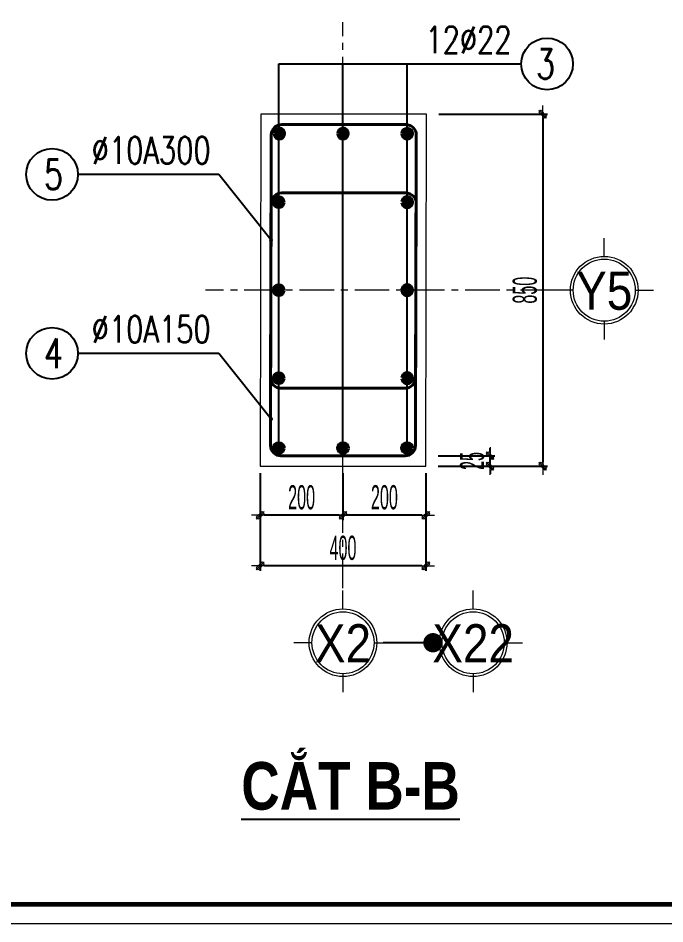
# Model space of a CAD drawing. Header units: inches. Extents: x 541671 to 837720, y 76128 to 1008472.
# Drawn here: x 615466 to 617809, y 355051 to 358332 of the extents above; entities that cross this region are included whole.
import ezdxf
from ezdxf.enums import TextEntityAlignment as Align

# ---------------------------------------------------------------- set-up
doc = ezdxf.new("R2010")
doc.units = ezdxf.units.IN
doc.header["$MEASUREMENT"] = 0
doc.header["$PDMODE"] = 32
doc.header["$PDSIZE"] = -1
doc.linetypes.add('CENTERX2', pattern=[4, 2.5, -0.5, 0.5, -0.5])
doc.linetypes.add('DASHDOT', pattern=[1, 0.5, -0.25, 0, -0.25])
doc.layers.get('0').update_dxf_attribs({"lineweight": 18})
for name, color, linetype, lineweight in [('EG Net thay', 7, 'Continuous', 20), ('EG Text2', 7, 'Continuous', 25), ('ISO', 153, 'Continuous', 15), ('KICHTHUOC', 4, 'Continuous', 18), ('LC Dim', 8, 'Continuous', 18), ('LC ISO', 153, 'Continuous', 13), ('LC Net dam2', 6, 'Continuous', 40), ('LC Net dam3', 1, 'Continuous', 60), ('LC Net thay', 7, 'Continuous', 25), ('LC Net truc', 79, 'DASHDOT', 13), ('LC Text1', 3, 'Continuous', 20), ('LC Text2', 7, 'Continuous', 25)]:
    doc.layers.add(name, color=color, linetype=linetype, lineweight=lineweight)
doc.layers.add('Khungten_LCDI', color=7, linetype='Continuous')
doc.styles.add('EG 1', font='VHAVANB_2.TTF')
doc.styles.add('HOATBIF', font='hoatbif.shx', dxfattribs={"width": 0.5})
doc.styles.add('Khungten', font='VHAVAN_2.TTF', dxfattribs={"width": 0.8, "height": 5000})
doc.styles.add('LC 1', font='VHAVANB_2.TTF')
doc.styles.add('LC 3', font='vnsimli.shx', dxfattribs={"width": 0.75})
doc.styles.add('LC3', font='VHARIALB_3.TTF', dxfattribs={"width": 0.8})
doc.styles.add('Title', font='VHAVAN_2.TTF', dxfattribs={"width": 0.8})
doc.dimstyles.new('Copy of 1-100(1-35)', dxfattribs={"dimscale": 35, "dimtxt": 2.5, "dimasz": 0.3, "dimexe": 1, "dimexo": 1, "dimgap": 0.8, "dimtad": 1, "dimdec": 0, "dimzin": 0, "dimdsep": 46, "dimtxsty": 'HOATBIF', "dimblk1": 'DOT', "dimblk2": 'DOT', "dimsah": 1, "dimcen": -0.1, "dimdle": 1, "dimclrd": 256, "dimclre": 256, "dimclrt": 4, "dimadec": 3, "dimazin": 2, "dimtfac": 0.333333, "dimtdec": 0, "dimtix": 1, "dimtmove": 2, "dimatfit": 3, "dimldrblk": 'DOT', "dimfxl": 1, "dimtvp": 0.833333, "dimtolj": 1, "dimtzin": 0, "dimarcsym": 0})
doc.dimstyles.new('Copy of 1-35', dxfattribs={"dimscale": 35, "dimtxt": 2.5, "dimasz": 0.4, "dimexe": 0.5, "dimexo": 0, "dimgap": 0.6, "dimtad": 1, "dimdec": 0, "dimzin": 0, "dimdsep": 46, "dimtxsty": 'HOATBIF', "dimblk1": 'DOT', "dimblk2": 'DOT', "dimsah": 1, "dimcen": -1, "dimdle": 1, "dimclrd": 256, "dimclre": 256, "dimclrt": 130, "dimadec": 0, "dimazin": 0, "dimtfac": 0.333333, "dimtdec": 0, "dimtix": 1, "dimtmove": 2, "dimatfit": 3, "dimldrblk": 'DOT', "dimfxl": 0.5, "dimtvp": 0.833333, "dimtolj": 1, "dimtzin": 12, "dimarcsym": 0})

# ---------------------------------------------------------------- blocks, each defined once
blk = doc.blocks.new('lcdi fix')
at = {"layer": 'Defpoints', "lineweight": 0}
blk.add_lwpolyline([(-1200, -14850), (-1200, 14850), (40800, 14850), (40800, -14850)], close=True, dxfattribs=at)
at = {"layer": 'Khungten_LCDI', "color": 5, "lineweight": 60}
blk.add_lwpolyline([(0, -14650), (0, 14650), (40600, 14650), (40600, -14650)], close=True, dxfattribs=at)
at = {"color": 7, "style": 'Khungten', "width": 0.8}
for tag, p in [('REVISION', (39498.8, -10746.3)), ('NGAYHT', (39546.1, -11609.4))]:
    blk.add_attdef(tag, text='', height=200, dxfattribs=at).set_placement(p, align=Align.CENTER)
at = {"layer": 'LC Text1', "style": 'Title', "width": 1.824646}
for tag, p, p2 in [('TENBANVE1', (36912.7, -8885.8), (40339.1, -8885.8)), ('TENBANVE2', (36912.7, -9562.5), (40339.1, -9562.5))]:
    blk.add_attdef(tag, text='', height=250, dxfattribs=at).set_placement(p, p2, align=Align.FIT)
at = {"layer": 'LC Text1', "style": 'Title', "width": 0.7}
blk.add_attdef('SOBANVE', text='', height=250, dxfattribs=at).set_placement((39562, -13896.2), align=Align.CENTER)
blk = doc.blocks.new('theptron1')
at = {"layer": 'LC Net dam3'}
for p, q in [((-0.5, 0), (0.5, 0)), ((-0.354, 0.354), (0.354, -0.354)), ((0.354, 0.354), (-0.354, -0.354)), ((0, 0.5), (0, -0.5))]:
    blk.add_line(p, q, dxfattribs=at)
blk.add_circle((0, 0), 0.5, dxfattribs=at)
blk = doc.blocks.new('DOT')
at = {"layer": 'KICHTHUOC', "color": 4}
blk.add_line((-1, -1), (1, 1), dxfattribs=at)
at = {"layer": 'KICHTHUOC'}
blk.add_line((-2.25, 0), (2.25, 0), dxfattribs=at)
at = {"layer": 'KICHTHUOC', "color": 4}
blk.add_lwpolyline([(0.5, 1), (-1, -0.5), (-0.5, -1), (1, 0.5)], close=True, dxfattribs=at)
blk = doc.blocks.new('*D451')
at = {"layer": 'Defpoints', "color": 0, "ltscale": 50, "transparency": 16777216}
for p in [(616642.9, 356684.1), (616942.9, 356684.1), (616642.9, 356531.5)]:
    blk.add_point(p, dxfattribs=at)
at = {"layer": 'LC Dim', "lineweight": -2, "ltscale": 50, "transparency": 16777216}
for p, q in [((616642.9, 356684.1), (616642.9, 356514)), ((616942.9, 356684.1), (616942.9, 356514)), ((616928.9, 356531.5), (616656.9, 356531.5))]:
    blk.add_line(p, q, dxfattribs=at)
at = {"layer": 'LC Dim', "lineweight": -2, "ltscale": 50, "transparency": 16777216, "xscale": 14, "yscale": 14, "zscale": 14, "rotation": 180}
blk.add_blockref('DOT', (616642.9, 356531.5), dxfattribs=at)
at = {"layer": 'LC Dim', "lineweight": -2, "ltscale": 50, "transparency": 16777216, "xscale": 14, "yscale": 14, "zscale": 14}
blk.add_blockref('DOT', (616942.9, 356531.5), dxfattribs=at)
at = {"layer": 'LC Dim', "color": 130, "ltscale": 50, "transparency": 16777216, "insert": (616792.9, 356596.2), "char_height": 87.5, "attachment_point": 5, "style": 'HOATBIF'}
blk.add_mtext('\\A1;200', dxfattribs=at)
blk = doc.blocks.new('*D452')
at = {"layer": 'Defpoints', "color": 0, "ltscale": 50, "transparency": 16777216}
for p in [(616342.9, 356684.1), (616642.9, 356684.1), (616342.9, 356531.5)]:
    blk.add_point(p, dxfattribs=at)
at = {"layer": 'LC Dim', "lineweight": -2, "ltscale": 50, "transparency": 16777216}
for p, q in [((616342.9, 356684.1), (616342.9, 356514)), ((616642.9, 356684.1), (616642.9, 356514)), ((616628.9, 356531.5), (616356.9, 356531.5))]:
    blk.add_line(p, q, dxfattribs=at)
at = {"layer": 'LC Dim', "lineweight": -2, "ltscale": 50, "transparency": 16777216, "xscale": 14, "yscale": 14, "zscale": 14, "rotation": 180}
blk.add_blockref('DOT', (616342.9, 356531.5), dxfattribs=at)
at = {"layer": 'LC Dim', "lineweight": -2, "ltscale": 50, "transparency": 16777216, "xscale": 14, "yscale": 14, "zscale": 14}
blk.add_blockref('DOT', (616642.9, 356531.5), dxfattribs=at)
at = {"layer": 'LC Dim', "color": 130, "ltscale": 50, "transparency": 16777216, "insert": (616492.9, 356596.2), "char_height": 87.5, "attachment_point": 5, "style": 'HOATBIF'}
blk.add_mtext('\\A1;200', dxfattribs=at)
blk = doc.blocks.new('*D453')
at = {"layer": 'Defpoints', "color": 0, "ltscale": 50, "transparency": 16777216}
for p in [(616342.9, 356684.1), (616942.9, 356684.1), (616342.9, 356348.3)]:
    blk.add_point(p, dxfattribs=at)
at = {"layer": 'LC Dim', "lineweight": -2, "ltscale": 50, "transparency": 16777216}
for p, q in [((616342.9, 356684.1), (616342.9, 356330.8)), ((616942.9, 356684.1), (616942.9, 356330.8)), ((616928.9, 356348.3), (616356.9, 356348.3))]:
    blk.add_line(p, q, dxfattribs=at)
at = {"layer": 'LC Dim', "lineweight": -2, "ltscale": 50, "transparency": 16777216, "xscale": 14, "yscale": 14, "zscale": 14, "rotation": 180}
blk.add_blockref('DOT', (616342.9, 356348.3), dxfattribs=at)
at = {"layer": 'LC Dim', "lineweight": -2, "ltscale": 50, "transparency": 16777216, "xscale": 14, "yscale": 14, "zscale": 14}
blk.add_blockref('DOT', (616942.9, 356348.3), dxfattribs=at)
at = {"layer": 'LC Dim', "color": 130, "ltscale": 50, "transparency": 16777216, "insert": (616642.9, 356413), "char_height": 87.5, "attachment_point": 5, "style": 'HOATBIF'}
blk.add_mtext('\\A1;400', dxfattribs=at)
blk = doc.blocks.new('*D454')
at = {"layer": 'Defpoints', "color": 0, "ltscale": 50, "transparency": 16777216}
for p in [(616990.6, 357984.4), (616987.7, 356709.5), (617366.6, 356709.5)]:
    blk.add_point(p, dxfattribs=at)
at = {"layer": 'LC Dim', "lineweight": -2, "ltscale": 50, "transparency": 16777216}
for p, q in [((616990.6, 357984.4), (617384.1, 357984.4)), ((617366.6, 357970.4), (617366.6, 356723.5)), ((616987.7, 356709.5), (617384.1, 356709.5))]:
    blk.add_line(p, q, dxfattribs=at)
at = {"layer": 'LC Dim', "lineweight": -2, "ltscale": 50, "transparency": 16777216, "xscale": 14, "yscale": 14, "zscale": 14}
for p, rotation in [((617366.6, 357984.4), 90), ((617366.6, 356709.5), 270)]:
    blk.add_blockref('DOT', p, dxfattribs=dict(at, rotation=rotation))
at = {"layer": 'LC Dim', "color": 130, "ltscale": 50, "transparency": 16777216, "insert": (617301.8, 357346.9), "char_height": 87.5, "attachment_point": 5, "rotation": 90, "style": 'HOATBIF'}
blk.add_mtext('\\A1;850', dxfattribs=at)
blk = doc.blocks.new('*D455')
at = {"layer": 'Defpoints', "color": 0, "ltscale": 50, "transparency": 16777216}
for p in [(616987.7, 356747), (617175.7, 356747), (616987.7, 356709.5)]:
    blk.add_point(p, dxfattribs=at)
at = {"layer": 'LC Dim', "lineweight": -2, "ltscale": 50, "transparency": 16777216}
for p, q in [((617175.7, 356761), (617175.7, 356775)), ((616987.7, 356747), (617193.2, 356747)), ((617175.7, 356709.5), (617175.7, 356747)), ((616987.7, 356709.5), (617193.2, 356709.5)), ((617175.7, 356695.5), (617175.7, 356681.5))]:
    blk.add_line(p, q, dxfattribs=at)
at = {"layer": 'LC Dim', "lineweight": -2, "ltscale": 50, "transparency": 16777216, "xscale": 14, "yscale": 14, "zscale": 14}
for p, rotation in [((617175.7, 356747), 270), ((617175.7, 356709.5), 90)]:
    blk.add_blockref('DOT', p, dxfattribs=dict(at, rotation=rotation))
at = {"layer": 'LC Dim', "color": 130, "ltscale": 50, "transparency": 16777216, "insert": (617110.9, 356728.2), "char_height": 87.5, "attachment_point": 5, "rotation": 90, "style": 'HOATBIF'}
blk.add_mtext('\\A1;25', dxfattribs=at)
blk = doc.blocks.new('TTRUC')
at = {"layer": 'ISO'}
for p, q in [((0, 6.95), (0, 10.71)), ((-6.37, 0), (-10.13, 0)), ((6.37, 0), (10.13, 0)), ((0, -6.37), (0, -10.13))]:
    blk.add_line(p, q, dxfattribs=at)
blk.add_circle((0, 0), 6.37, dxfattribs=at)
at = {"layer": 'KICHTHUOC'}
blk.add_circle((0, 0), 6.95, dxfattribs=at)
blk = doc.blocks.new('TIEUDE1')
at = {"layer": 'EG Text2', "color": 7, "style": 'EG 1'}
blk.add_attdef('TIªU§Ò', text='', height=5, dxfattribs=at).set_placement((0, 0), align=Align.BOTTOM_CENTER)
blk.add_attdef('TL', text='', height=3, dxfattribs=at).set_placement((0, -2), align=Align.TOP_CENTER)

msp = doc.modelspace()

# ---------------------------------------------------------------- linework, layer by layer
at = {"layer": 'EG Net thay'}
msp.add_lwpolyline([(616342.9, 356709.5), (616942.9, 356709.5), (616945.8, 357984.4), (616345.8, 357984.4)], close=True, dxfattribs=at)
at = {"layer": 'LC Net dam2'}
for points in [[(616417.9, 356747), (616867.9, 356747, 0.414214), (616905.4, 356784.5), (616908.3, 357909.4, 0.414214), (616870.8, 357946.9), (616420.8, 357946.9, 0.414214), (616383.3, 357909.4), (616380.4, 356784.5, 0.414214)], [(616417.9, 356991.4), (616867.9, 356991.4, 0.414214), (616905.4, 357028.9), (616908.3, 357661.7, 0.414214), (616870.8, 357699.2), (616420.8, 357699.2, 0.414214), (616383.3, 357661.7), (616380.4, 357028.9, 0.414214)]]:
    msp.add_lwpolyline(points, format="xyb", close=True, dxfattribs=at)
at = {"layer": 'LC Net truc', "linetype": 'CENTERX2', "ltscale": 50}
for p, q in [((616642.9, 356267.5), (616642.9, 358317.9)), ((617410.4, 357346.9), (616144.7, 357346.9))]:
    msp.add_line(p, q, dxfattribs=at)
at = {"layer": 'LC Text2', "ltscale": 100}
for centre in [(617382.2, 358166.5), (615589.2, 357766.4), (615589.2, 357118.1)]:
    msp.add_circle(centre, 93.6, dxfattribs=at)

# ---------------------------------------------------------------- block references
at = {"layer": 'LC Dim', "xscale": -33.0000000000429, "yscale": 33.0000000000429, "zscale": 33.0000000000429, "rotation": 180}
for p in [(616412.1, 357914.3), (616642.9, 357914.3), (616875.3, 357914.3)]:
    msp.add_blockref('theptron1', p, dxfattribs=at)
at = {"layer": 'LC Dim', "yscale": 33.0000000000429, "zscale": 33.0000000000429}
for p, xscale in [((616410.3, 357665.7), 33.0000000000429), ((616875.5, 357665.7), -33.0000000000429), ((616410.3, 357346.9), 33.0000000000429), ((616875.5, 357346.9), -33.0000000000429), ((616410.3, 357028.2), 33.0000000000429), ((616875.5, 357028.2), -33.0000000000429), ((616410.3, 356774.9), 33.0000000000429), ((616642.9, 356774.9), 33.0000000000429), ((616875.3, 356774.9), 33.0000000000429)]:
    msp.add_blockref('theptron1', p, dxfattribs=dict(at, xscale=xscale))
at = {"layer": 'LC ISO', "xscale": 17.63727343034513, "yscale": 17.63727343034513, "zscale": 17.63727343034513}
for p in [(617589.1, 357346.9), (616642.9, 356069.8), (617114.4, 356069.8)]:
    msp.add_blockref('TTRUC', p, dxfattribs=at)
at = {"layer": 'LC Net thay', "xscale": 0.3500000090783435, "yscale": 0.3500000090783435, "zscale": 0.3500000090783435}
msp.add_blockref('lcdi fix', (605292, 360248.9), dxfattribs=at)
at = {"layer": 'LC Text2'}
ref = msp.add_blockref('TIEUDE1', (616670.4, 355413.5), dxfattribs=dict(at, xscale=35.00000000007505, yscale=35.00000000007505, zscale=35.00000000007505))
ref.add_attrib('TIªU§Ò', '%%Uc¾t b-b', dxfattribs={"color": 7, "height": 172.35, "style": 'LC3', "width": 0.8}).set_placement((616670.4, 355413.5), align=Align.BOTTOM_CENTER)

# ---------------------------------------------------------------- texts
at = {"layer": 'LC Text1', "ltscale": 0.2, "style": 'LC 1', "width": 0.9}
for s, p in [('y5', (617589.1, 357234.6)), ('x2', (616642.9, 355957.4)), ('x22', (617114.4, 355957.4))]:
    msp.add_text(s, height=138.1, dxfattribs=at).set_placement(p, align=Align.BOTTOM_CENTER)
at = {"layer": 'LC Text2', "linetype": 'ByBlock', "style": 'LC 3', "width": 0.75}
for s, p in [('12%%C22', (616941, 358205.3)), ('%%C10A300', (615732.5, 357805.2)), ('%%C10A150', (615732.5, 357156.9))]:
    msp.add_text(s, height=97.22, dxfattribs=at).set_placement(p)
at = {"layer": 'LC Text2', "ltscale": 100, "style": 'LC 3', "width": 0.75}
for s, p in [('3', (617376.9, 358166.5)), ('5', (615594.5, 357766.4)), ('4', (615594.5, 357118.1))]:
    msp.add_text(s, height=106.9, dxfattribs=at).set_placement(p, align=Align.MIDDLE_CENTER)

# ---------------------------------------------------------------- dimensions: what is measured, and where the dimension line sits
at = {"layer": 'LC Dim', "ltscale": 50}
for base, p1, p2, angle, picture, middle in [((617366.6, 356709.5), (616990.6, 357984.4), (616987.7, 356709.5), 270, '*D454', (617301.8, 357346.9)), ((617175.7, 356747), (616987.7, 356709.5), (616987.7, 356747), 270, '*D455', (617110.9, 356728.2)), ((616342.9, 356531.5), (616642.9, 356684.1), (616342.9, 356684.1), 180, '*D452', (616492.9, 356596.2)), ((616342.9, 356348.3), (616942.9, 356684.1), (616342.9, 356684.1), 180, '*D453', (616642.9, 356413)), ((616642.9, 356531.5), (616942.9, 356684.1), (616642.9, 356684.1), 180, '*D451', (616792.9, 356596.2))]:
    dim = msp.add_linear_dim(base=base, p1=p1, p2=p2, angle=angle, dimstyle='Copy of 1-35', override={"dimlfac": 0.666667}, dxfattribs=at)
    dim.commit()
    dim.dimension.update_dxf_attribs({"geometry": picture, "text_midpoint": middle})

# ---------------------------------------------------------------- leaders
at = {"layer": 'LC Dim', "ltscale": 2}
for points in [[(616410.3, 356774.9), (616410.3, 358166.5), (617288.5, 358166.5)], [(616642.9, 357914.3), (616642.9, 358166.5)], [(616642.9, 356771), (616642.9, 358166.5)], [(616875.3, 356774.9), (616875.3, 358166.5)]]:
    msp.add_leader(points, dimstyle='Copy of 1-100(1-35)', dxfattribs=at)
at = {"layer": 'LC Dim', "ltscale": 50}
for points, override in [([(616382.3, 357528.4), (616193.6, 357766.4), (615682.9, 357766.4)], {"dimlfac": 0.8}), ([(616382.3, 356880.1), (616193.6, 357118.1), (615682.9, 357118.1)], {"dimlfac": 0.8}), ([(616968.8, 356069.8), (616788.4, 356069.8)], {"dimasz": 2})]:
    msp.add_leader(points, dimstyle='Copy of 1-35', override=override, dxfattribs=at)

doc.saveas('drawing.dxf')
